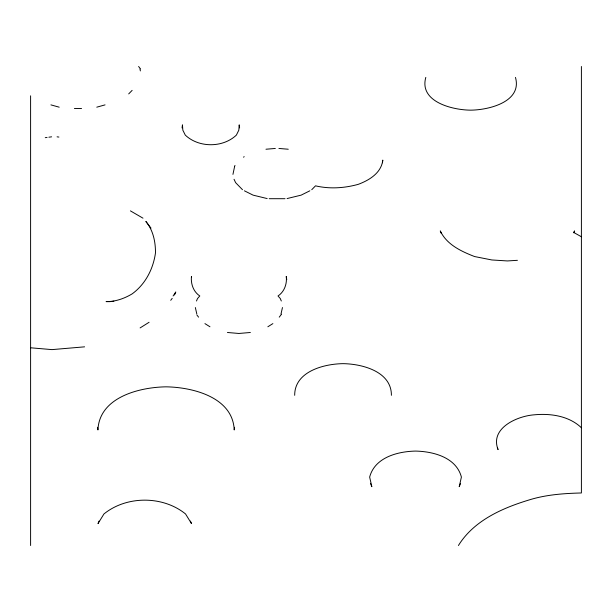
<?xml version="1.0" encoding="UTF-8"?>
<svg xmlns="http://www.w3.org/2000/svg" width="612" height="612" viewBox="0 0 612 612"><rect width="100%" height="100%" fill="white"/><g stroke="black" fill="none" stroke-linecap="round" stroke-linejoin="round"><path stroke-width="0.92" d="M294.686 395.321C294.54 371.538 323.794 363.903 343.049 363.658C362.296 363.903 391.558 371.538 391.405 395.321M182.055 127.923L182.453 124.856L182.835 130.165L185.283 135.107C198.801 147.928 222.86 147.928 236.377 135.107L238.825 130.165L239.208 124.856L239.606 127.923M234.564 427.283L234.212 429.953C232.889 397.249 192.765 387.22 166.074 386.838C139.391 387.22 99.266 397.249 97.943 429.953L97.591 427.283M382.446 162.8L382.798 160.099C381.322 172.905 369.396 180.15 358.441 184.273L358.081 184.388C344.265 188.19 329.531 189.139 315.517 185.834L311.745 189.712M191.487 276.93L191.579 276.494L191.411 276.907C190.799 284.205 193.537 291.817 199.795 295.971L197.5 298.572L196.49 300.997M232.942 174.389L234.656 166.288M425.807 77.387C418.891 101.822 452.498 110.03 470.636 110.152C488.774 110.03 522.38 101.822 515.465 77.387M281.007 313.941L282.461 307.538M174.535 294.992L175.782 291.985L173.104 295.971M99.045 521.08L98.012 523.581L103.948 513.965C126.6 495.559 162.884 495.559 185.543 513.965L191.48 523.581L190.439 521.08M460.599 483.35L459.214 486.685L461.402 477.069C456.231 457.409 433.457 451.465 415.525 451.082C397.586 451.465 374.819 457.409 369.648 477.069L371.836 486.685L370.451 483.35M574.018 232.155L574.53 230.923L573.765 232.774M458.426 545.514C474.346 519.733 504.181 507.233 532.126 499.048C548.13 494.527 564.845 493.387 581.4 492.974L581.4 66.486M234.534 166.219L235.046 165.546M170.717 300.308L172.217 298.35M279.233 317.154L281.489 314.216M128.696 93.904L132.131 90.377M140.117 327.917L149.091 322.272M267.849 326.777L272.883 323.61M243.469 157.154L244.211 156.695M309.848 190.806L301.135 195.144L287.066 198.563M96.773 107.177L105.05 104.882M45.257 137.669L47.078 137.425M48.891 137.187L51.622 136.828M110.236 301.662L106.083 301.594C115.331 301.77 124.282 298.572 132.169 293.867L132.276 293.783C145.48 284.098 153.237 268.928 155.479 252.909C155.563 241.794 153.138 230.15 145.863 221.452L151.003 228.146M112.057 301.425L113.87 301.188M250.385 332.484L238.902 333.464L227.419 332.484M84.601 346.836L52.005 349.613L30.6 347.792M265.975 149.229L275.331 148.456M517.408 260.314L507.402 260.942L491.841 259.962L474.606 256.558C461.226 251.356 446.745 244.639 440.273 230.923L441.359 233.539M81.564 108.462L74.404 108.462M285.024 198.701L269.219 198.701M278.904 148.456L288.26 149.229M57.077 136.828L58.897 137.065M267.169 198.563L253.108 195.144L244.387 190.806M50.918 104.882L59.196 107.177M573.612 232.407L581.4 236.752M130.402 210.865L142.978 218.17M204.928 323.61L209.962 326.777M581.4 427.75C569.03 415.915 550.601 413.23 534.146 414.829C517.102 416.061 489.6 428.247 498.084 449.606L497.357 447.846M242.49 189.712L235.612 182.636L234.044 179.262M138.603 66.486L140.408 68.842M196.88 314.95L198.579 317.154M281.321 300.997L280.311 298.572L278.016 295.971C284.259 291.817 287.036 284.228 286.324 276.93L286.232 276.494L286.76 279.63M195.35 307.538L196.804 313.941M139.987 69.087L140.37 70.923M30.6 95.816L30.6 545.514"/></g></svg>
